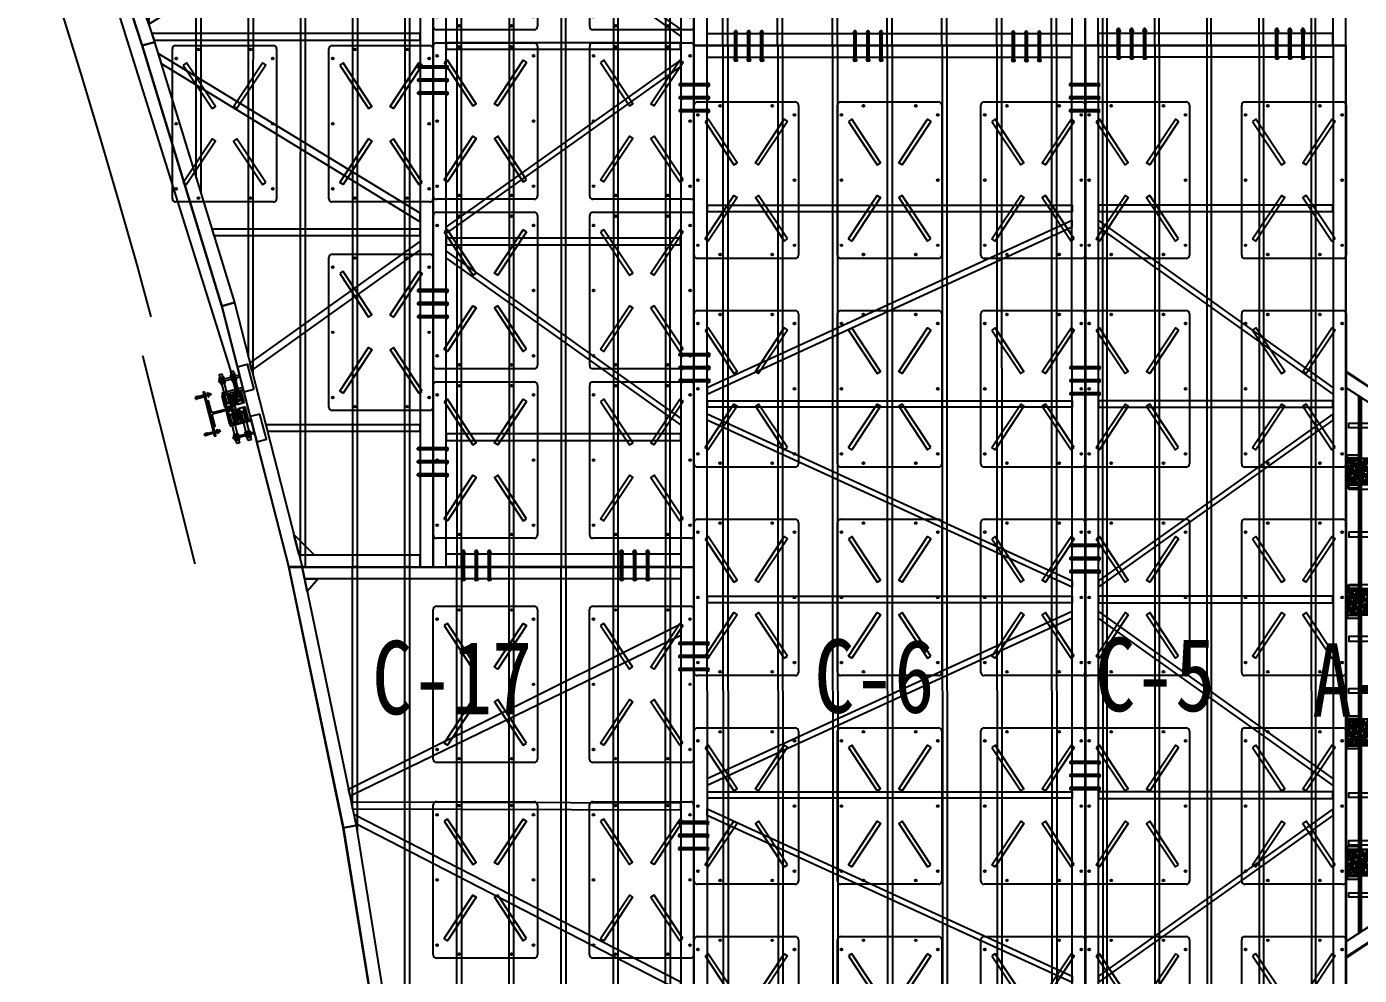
# Model space of a CAD drawing. Extents: x -89702 to 926017, y -610001 to -56924.
# Drawn here: x 325831 to 336052, y -127853 to -120577 of the extents above; entities that cross this region are included whole.
import ezdxf

# ---------------------------------------------------------------- set-up
doc = ezdxf.new("R2010")
doc.units = 0
doc.header["$LTSCALE"] = 10
doc.header["$MEASUREMENT"] = 0
doc.linetypes.add('CENTER', pattern=[2, 1.25, -0.25, 0.25, -0.25])
for name, color, linetype in [('BJ02', 2, 'Continuous'), ('BJ06', 5, 'Continuous'), ('CEN', 1, 'CENTER'), ('PUB_TEXT', 7, 'Continuous'), ('W-FLOAT_BOWL浮筒', 253, 'Continuous'), ('W-STEEL_FRAME钢架', 3, 'Continuous'), ('W-STEEL_KEEL钢龙骨', 5, 'Continuous'), ('塑木板', 32, 'Continuous'), ('柱子底座', 2, 'Continuous'), ('橡胶块', 2, 'Continuous'), ('螺栓孔位', 2, 'Continuous'), ('铝合金', 7, 'Continuous')]:
    doc.layers.add(name, color=color, linetype=linetype)
doc.styles.add('黑体', font='simhei.ttf', dxfattribs={"width": 0.8})
doc.linetypes.add('60003', pattern='A,1e-05,[136,bjxx.shx,S=0.075,R=0,X=-1e-05,Y=0],0.15', length=0.15001)
pattern_1 = [(57.4360603, (-710287.856, -2867040.447), (-6.689656076, 4.272283679), []), (147.4360603, (-710287.856, -2867040.447), (-4.272283679, -6.689656076), [])]
pattern_2 = [(57.4360603, (-710199.968, -2867021.0655), (-6.689656076, 4.272283679), []), (147.4360603, (-710199.968, -2867021.0655), (-4.272283679, -6.689656076), [])]

# ---------------------------------------------------------------- blocks, each defined once
blk = doc.blocks.new('0')
at = {"layer": 'BJ02', "color": 5}
for points in [[(579366, 17124), (577366, 17124), (577366, 5124), (579366, 5124)], [(582366, 17124), (579366, 17124), (579366, 9124), (582366, 9124)], [(584366, 17124), (582366, 17124), (582366, 9124), (584366, 9124)], [(577366, 11437), (574381, 11437), (575133, 9124), (575746, 7124), (576259, 5124), (577366, 5124)], [(582366, 9124), (579366, 9124), (579366, -876), (582366, -876)], [(584366, 9124), (582366, 9124), (582366, -876), (584366, -876)], [(585867, 5626), (584368, 6626), (584368, 2124), (585867, 3124)], [(579366, 5124), (576259, 5124), (576677, 3124), (576999, 1124), (577232, -876), (579366, -876)]]:
    blk.add_lwpolyline(points, close=True, dxfattribs=at)
at = {"layer": 'PUB_TEXT', "color": 3, "style": '黑体', "width": 0.8}
for s, p in [('C-17', (576898, 3995)), ('C-6', (580289, 4006)), ('C-5', (582443, 4018)), ('A-3', (584106, 3976))]:
    blk.add_text(s, height=563.3, dxfattribs=at).set_placement(p)
blk = doc.blocks.new('A$Cfdf82907')
at = {"layer": 'BJ06', "linetype": 'Continuous'}
blk.add_line((3984, 12882), (0, 9994), dxfattribs=at)
at = {"layer": 'BJ06', "linetype": '60003', "ltscale": 5, "flags": 128}
blk.add_lwpolyline([(3076, 12743), (2751, 12503), (2348, 12208), (1942, 11916), (1534, 11627), (1123, 11342), (711, 11059), (369, 10829)], dxfattribs=at)
blk = doc.blocks.new('HW200a')
at = {"layer": 'W-STEEL_FRAME钢架'}
blk.add_lwpolyline([(-1440883, 1205965), (-1440803, 1205965), (-1440803, 1205953), (-1441003, 1205953), (-1441003, 1205965), (-1440923, 1205965, 0.414214), (-1440907, 1205981), (-1440907, 1206125, 0.414214), (-1440923, 1206141), (-1441003, 1206141), (-1441003, 1206153), (-1440803, 1206153), (-1440803, 1206141), (-1440883, 1206141, 0.414214), (-1440899, 1206125), (-1440899, 1205981, 0.414214)], format="xyb", close=True, dxfattribs=at)
blk = doc.blocks.new('$matou$00000145')
at = {"layer": 'W-FLOAT_BOWL浮筒'}
for p, q in [((-600, -375), (-600, 375)), ((-575, 400), (575, 400)), ((600, 375), (600, -375)), ((575, -400), (-575, -400))]:
    blk.add_line(p, q, dxfattribs=at)
at = {"layer": 'W-FLOAT_BOWL浮筒', "color": 3}
for p, q in [((-507, 370), (-493, 370)), ((-500, 377), (-500, 363)), ((-7, 370), (7, 370)), ((0, 377), (0, 363)), ((493, 370), (507, 370)), ((500, 377), (500, 363)), ((-570, 207), (-570, 193)), ((570, 207), (570, 193)), ((-577, 200), (-563, 200)), ((563, 200), (577, 200)), ((-577, -200), (-563, -200)), ((-570, -193), (-570, -207)), ((563, -200), (577, -200)), ((570, -193), (570, -207)), ((-507, -370), (-493, -370)), ((-500, -377), (-500, -363)), ((-7, -370), (7, -370)), ((0, -377), (0, -363)), ((493, -370), (507, -370)), ((500, -377), (500, -363))]:
    blk.add_line(p, q, dxfattribs=at)
at = {"layer": 'W-FLOAT_BOWL浮筒', "ltscale": 100}
for points in [[(-450, 316), (-117, 95), (-133, 70), (-467, 291)], [(450, 316), (117, 95), (133, 70), (467, 291)], [(-450, -316), (-117, -95), (-133, -70), (-467, -291)], [(450, -316), (117, -95), (133, -70), (467, -291)]]:
    blk.add_lwpolyline(points, close=True, dxfattribs=at)
at = {"layer": 'W-FLOAT_BOWL浮筒'}
for centre in [(-500, 370), (0, 370), (500, 370), (-570, 200), (570, 200), (-570, -200), (570, -200), (-500, -370), (0, -370), (500, -370)]:
    blk.add_circle(centre, 7, dxfattribs=at)
for centre, start, end in [((-575, 375), 90, 180), ((575, 375), 0, 90), ((-575, -375), 180, 270), ((575, -375), 270, 0)]:
    blk.add_arc(centre, 25, start, end, dxfattribs=at)
blk = doc.blocks.new('*U165')
at = {"layer": 'W-FLOAT_BOWL浮筒', "rotation": 270}
blk.add_blockref('$matou$00000145', (0, 0), dxfattribs=at)
blk = doc.blocks.new('*U166')
at = {"layer": 'W-FLOAT_BOWL浮筒', "color": 0, "linetype": 'ByBlock', "lineweight": -2, "transparency": 16777216}
for p in [(0, 8000), (1200, 8000), (0, 6400), (1200, 6400), (0, 4800), (1200, 4800), (0, 3200), (1200, 3200), (0, 1600), (1200, 1600), (0, 0), (1200, 0)]:
    blk.add_blockref('*U165', p, dxfattribs=at)
blk = doc.blocks.new('*U191')
at = {"layer": 'W-FLOAT_BOWL浮筒', "rotation": 270}
blk.add_blockref('$matou$00000145', (0, 0), dxfattribs=at)
blk = doc.blocks.new('*U192')
at = {"layer": 'W-FLOAT_BOWL浮筒', "color": 0, "linetype": 'ByBlock', "lineweight": -2, "transparency": 16777216}
for p in [(0, 8000), (1100, 8000), (2200, 8000), (0, 6400), (1100, 6400), (2200, 6400), (0, 4800), (1100, 4800), (2200, 4800), (0, 3200), (1100, 3200), (2200, 3200), (0, 1600), (1100, 1600), (2200, 1600), (0, 0), (1100, 0), (2200, 0)]:
    blk.add_blockref('*U191', p, dxfattribs=at)
blk = doc.blocks.new('*U197')
at = {"layer": 'W-FLOAT_BOWL浮筒', "rotation": 270}
blk.add_blockref('$matou$00000145', (0, 0), dxfattribs=at)
blk = doc.blocks.new('*U198')
at = {"layer": 'W-FLOAT_BOWL浮筒', "color": 0, "linetype": 'ByBlock', "lineweight": -2, "transparency": 16777216}
for p in [(0, 10400), (1200, 10400), (0, 9100), (1200, 9100), (0, 7800), (1200, 7800), (0, 6500), (1200, 6500), (0, 5200), (1200, 5200), (0, 3900), (1200, 3900), (0, 2600), (1200, 2600), (0, 1300), (1200, 1300), (0, 0), (1200, 0)]:
    blk.add_blockref('*U197', p, dxfattribs=at)
blk = doc.blocks.new('*U199')
at = {"layer": 'W-FLOAT_BOWL浮筒', "rotation": 270}
blk.add_blockref('$matou$00000145', (0, 0), dxfattribs=at)
blk = doc.blocks.new('*U200')
at = {"layer": 'W-FLOAT_BOWL浮筒', "color": 0, "linetype": 'ByBlock', "lineweight": -2, "transparency": 16777216}
for p in [(0, 1800), (1200, 1800), (0, 0), (1200, 0)]:
    blk.add_blockref('*U199', p, dxfattribs=at)
blk = doc.blocks.new('*U201')
at = {"layer": 'W-FLOAT_BOWL浮筒', "rotation": 270}
blk.add_blockref('$matou$00000145', (0, 0), dxfattribs=at)
blk = doc.blocks.new('*U202')
at = {"layer": 'W-FLOAT_BOWL浮筒', "color": 0, "linetype": 'ByBlock', "lineweight": -2, "transparency": 16777216}
for p in [(0, 4500), (1200, 4500), (0, 3000), (1200, 3000), (0, 1500), (1200, 1500), (0, 0), (1200, 0)]:
    blk.add_blockref('*U201', p, dxfattribs=at)
blk = doc.blocks.new('01')
h = blk.add_hatch()
h.set_pattern_fill('HOUND', color=77, scale=5)
h.set_pattern_definition([(0, (0, 0), (31.75, 7.9375), [127, -63.5]), (90, (0, 0), (-7.9375, -31.75), [127, -63.5])])
h.paths.add_polyline_path([(50227, 12928), (50227, 12728), (50427, 12728), (50427, 12928)])
h.paths.add_polyline_path([(50382, 12893, -1), (50402, 12893, -1)], flags=16)
h.paths.add_polyline_path([(50252, 12893, -1), (50272, 12893, -1)], flags=16)
h.paths.add_polyline_path([(50402, 12763, -1), (50382, 12763, -1)], flags=16)
h.paths.add_polyline_path([(50272, 12763, -1), (50252, 12763, -1)], flags=16)
at = {"color": 251}
blk.add_lwpolyline([(50227, 12928), (50427, 12928), (50427, 12728), (50227, 12728)], close=True, dxfattribs=at)
at = {"color": 6}
for centre in [(50262, 12893), (50392, 12893), (50262, 12763), (50392, 12763)]:
    blk.add_circle(centre, 10, dxfattribs=at)
blk = doc.blocks.new('橡胶块')
h = blk.add_hatch(color=6)
h.dxf.hatch_style = 1
h.paths.add_polyline_path([(100, 126), (10, 126), (10, -124), (100, -124)])
h.paths.add_polyline_path([(55, 66, -1), (75, 66, -1)], flags=16)
h.paths.add_polyline_path([(75, -64, -1), (55, -64, -1)], flags=16)
at = {"color": 2}
for points in [[(100, 126), (10, 126), (10, -124), (100, -124)], [(10, 106), (100, 106), (100, -104), (10, -104)]]:
    blk.add_lwpolyline(points, close=True, dxfattribs=at)
for points in [[(55, 66, -1), (75, 66, -1)], [(75, -64, -1), (55, -64, -1)]]:
    blk.add_lwpolyline(points, format="xyb", close=True, dxfattribs=at)
for centre in [(65, 66), (65, -64)]:
    blk.add_circle(centre, 10, dxfattribs=at)
at = {"layer": '柱子底座', "color": 2}
blk.add_lwpolyline([(-95, -100), (95, -100, 0.414214), (100, -95), (100, 95, 0.414214), (95, 100), (-95, 100, 0.414214), (-100, 95), (-100, -95, 0.414214)], format="xyb", close=True, dxfattribs=at)
at = {"color": 4, "rotation": 180}
blk.add_blockref('01', (50327, 12828), dxfattribs=at)
blk = doc.blocks.new('A-3')
at = {"color": 4}
for p, q in [((614369, 24539), (614369, 28785)), ((614369, 28764), (614369, 24764)), ((614369, 28764), (614369, 28664))]:
    blk.add_line(p, q, dxfattribs=at)
blk.add_lwpolyline([(614476, 28716), (614476, 24610)], dxfattribs=at)
at = {"layer": 'W-STEEL_FRAME钢架', "color": 1}
for p, q in [((614576, 27998), (615081, 28323)), ((614576, 27939), (615127, 28294)), ((615769, 27819), (614576, 27819)), ((615769, 27769), (614576, 27769)), ((615701, 27769), (614576, 26719)), ((615629, 27769), (614576, 26788)), ((615701, 25569), (614576, 26619)), ((615629, 25568), (614576, 26549)), ((615769, 25569), (614576, 25569)), ((615769, 25519), (614576, 25519)), ((614576, 25398), (615137, 25037)), ((614576, 25339), (615091, 25007))]:
    blk.add_line(p, q, dxfattribs=at)
at = {"layer": 'W-STEEL_FRAME钢架'}
for points in [[(615869, 27812), (614369, 28785), (614369, 28905), (615869, 27931), (615869, 27812)], [(615869, 25512), (615869, 25393), (614369, 24422), (614369, 24539)], [(615869, 25512), (614369, 24539)]]:
    blk.add_lwpolyline(points, dxfattribs=at)
at = {"layer": 'W-STEEL_KEEL钢龙骨', "color": 4}
for points in [[(614841, 28479), (614389, 28479), (614389, 28514), (614787, 28514)], [(614389, 28045), (615509, 28045)], [(614389, 28045), (614389, 28010), (615563, 28010)], [(615869, 27679), (614389, 27679), (614389, 27644), (615869, 27644)], [(615869, 27608), (615869, 27608)], [(615869, 27573), (615869, 27573)], [(614389, 27279), (615869, 27279)], [(614389, 27279), (614389, 27244), (615869, 27244)], [(615869, 27228), (615869, 27228)], [(615869, 27193), (615869, 27193)], [(615869, 26879), (614389, 26879), (614389, 26844), (615869, 26844)], [(615869, 26848), (615869, 26848)], [(615869, 26813), (615869, 26813)], [(615869, 26445), (614389, 26445), (614389, 26480), (615869, 26480)], [(615869, 26468), (615869, 26468)], [(615869, 26433), (615869, 26433)], [(615869, 26045), (614389, 26037), (614389, 26080), (615869, 26080)], [(615869, 26053), (615869, 26053)], [(615869, 25645), (614389, 25645), (614389, 25680), (615869, 25680)], [(615869, 25708), (615869, 25708)], [(615869, 25673), (615869, 25673)], [(615509, 25279), (614389, 25279), (614389, 25314), (615563, 25314)], [(614893, 24879), (614389, 24879), (614389, 24914), (614946, 24914)]]:
    blk.add_lwpolyline(points, dxfattribs=at)
at = {"layer": '塑木板', "color": 6}
for p, q in [((614466, 24603), (614466, 28722)), ((614466, 24603), (614466, 28722)), ((614486, 24617), (614486, 28709)), ((614486, 24617), (614486, 28709)), ((614576, 24677), (614576, 28651)), ((614576, 24677), (614576, 28651))]:
    blk.add_line(p, q, dxfattribs=at)
at = {"layer": '铝合金', "color": 2}
for p, q in [((615769, 27877), (615769, 25447)), ((615869, 27812), (615869, 25512)), ((615869, 27812), (615869, 25512)), ((615869, 27812), (615869, 25512)), ((615869, 27812), (615869, 25512)), ((615869, 27812), (615869, 25512)), ((615869, 27812), (615869, 25512)), ((615869, 27812), (615869, 25512))]:
    blk.add_line(p, q, dxfattribs=at)
blk.add_lwpolyline([(615869, 26088), (615869, 26088)], dxfattribs=at)
at = {"layer": '橡胶块', "color": 2, "rotation": 180}
for p in [(614476, 28145), (614476, 27145), (614476, 26145), (614476, 25145)]:
    blk.add_blockref('橡胶块', p, dxfattribs=at)
blk = doc.blocks.new('C-3')
at = {"layer": 'W-STEEL_FRAME钢架', "color": 1}
for points in [[(581866, 31359), (581866, 31409), (580069, 31409), (580069, 31359)], [(581869, 31259), (581869, 31309), (580069, 30026), (580069, 29976)], [(581866, 29859), (581866, 29909), (580069, 29909), (580069, 29859)], [(581869, 28509), (581869, 28459), (580069, 29741), (580069, 29791)], [(581866, 28359), (581866, 28409), (580069, 28409), (580069, 28359)], [(580069, 26996), (580069, 26946), (581869, 28227), (581869, 28277)], [(581866, 26859), (581866, 26909), (580069, 26909), (580069, 26859)], [(580069, 26759), (580069, 26809), (581869, 25528), (581869, 25478)], [(581869, 25359), (581869, 25409), (580069, 25409), (580069, 25359)]]:
    blk.add_lwpolyline(points, close=True, dxfattribs=at)
at = {"layer": 'W-STEEL_KEEL钢龙骨', "color": 4}
for points in [[(580137, 24384), (580137, 32384), (580102, 32384), (580102, 24384)], [(580537, 24384), (580537, 32384), (580502, 32384), (580502, 24384)], [(580937, 24384), (580937, 32384), (580902, 32384), (580902, 24384)], [(581337, 24384), (581337, 32384), (581302, 32384), (581302, 24384)], [(581737, 24384), (581737, 32384), (581702, 32384), (581702, 24384)]]:
    blk.add_lwpolyline(points, close=True, dxfattribs=at)
at = {"layer": '铝合金', "color": 2}
for points in [[(580069, 24384), (580069, 32384), (579969, 32384), (579969, 24384)], [(581869, 32384), (581869, 32294), (580069, 32294), (580069, 32384)], [(581869, 24384), (581869, 24474), (580069, 24474), (580069, 24384)]]:
    blk.add_lwpolyline(points, close=True, dxfattribs=at)
at = {"layer": '铝合金', "color": 3}
blk.add_lwpolyline([(581869, 24384), (581969, 24384), (581969, 32384), (581869, 32384), (581869, 24388)], dxfattribs=at)
blk = doc.blocks.new('*U1944')
at = {"layer": 'W-STEEL_KEEL钢龙骨', "color": 4}
blk.add_lwpolyline([(18, -4000), (18, 4000), (-18, 4000), (-18, -4000)], close=True, dxfattribs=at)
blk = doc.blocks.new('*U1945')
at = {"layer": 'W-STEEL_KEEL钢龙骨', "color": 0, "linetype": 'ByBlock', "lineweight": -2, "transparency": 16777216}
for p in [(0, 0), (420, 0), (840, 0), (1260, 0), (1680, 0), (2100, 0), (2520, 0)]:
    blk.add_blockref('*U1944', p, dxfattribs=at)
blk = doc.blocks.new('C-4')
at = {"layer": 'W-STEEL_FRAME钢架', "color": 1}
for points in [[(584103, 29109), (584103, 29159), (581306, 29159), (581306, 29109)], [(584106, 27759), (584106, 27709), (581306, 28992), (581306, 29042)], [(584103, 27609), (584103, 27659), (581306, 27659), (581306, 27609)], [(581306, 26278), (581306, 26228), (584106, 27510), (584106, 27560)], [(584103, 26110), (584103, 26160), (581306, 26160), (581306, 26110)], [(584106, 24760), (584106, 24710), (581306, 25992), (581306, 26042)], [(584103, 24610), (584103, 24660), (581306, 24660), (581306, 24610)], [(584106, 24471), (584106, 24521), (581306, 23238), (581306, 23188)], [(584103, 23110), (584103, 23160), (581306, 23160), (581306, 23110)]]:
    blk.add_lwpolyline(points, close=True, dxfattribs=at)
at = {"layer": '铝合金', "color": 2}
for points in [[(581306, 22135), (581306, 30135), (581206, 30135), (581206, 22135)], [(584106, 30135), (584106, 30045), (581306, 30045), (581306, 30135)], [(584106, 22135), (584106, 22225), (581306, 22225), (581306, 22135)]]:
    blk.add_lwpolyline(points, close=True, dxfattribs=at)
blk.add_lwpolyline([(584106, 22135), (584206, 22135), (584206, 30135), (584106, 30135), (584106, 22135)], dxfattribs=at)
at = {"layer": 'W-STEEL_KEEL钢龙骨'}
blk.add_blockref('*U1945', (581446, 26135), dxfattribs=at)
blk = doc.blocks.new('1')
at = {"lineweight": -3}
for p, q in [((-1521938, 1214338), (-1521935, 1214338)), ((-1521938, 1214336), (-1521931, 1214336)), ((-1521938, 1214336), (-1521914, 1214336)), ((-1521936, 1214341), (-1521936, 1214346)), ((-1521936, 1214346), (-1521916, 1214346)), ((-1521935, 1214341), (-1521936, 1214341)), ((-1521934, 1214347), (-1521932, 1214347)), ((-1521933, 1214352), (-1521931, 1214355)), ((-1521933, 1214136), (-1521933, 1214352)), ((-1521919, 1214352), (-1521933, 1214352)), ((-1521932, 1214347), (-1521919, 1214347)), ((-1521932, 1214346), (-1521932, 1214341)), ((-1521921, 1214355), (-1521931, 1214355)), ((-1521919, 1214352), (-1521921, 1214355)), ((-1521919, 1214347), (-1521921, 1214347)), ((-1521921, 1214346), (-1521921, 1214341)), ((-1521919, 1214136), (-1521919, 1214352)), ((-1521917, 1214341), (-1521916, 1214341)), ((-1521914, 1214338), (-1521917, 1214338)), ((-1521916, 1214341), (-1521916, 1214346)), ((-1521938, 1214136), (-1521931, 1214136)), ((-1521938, 1214136), (-1521914, 1214136)), ((-1521938, 1214134), (-1521935, 1214134)), ((-1521935, 1214131), (-1521936, 1214131)), ((-1521936, 1214131), (-1521936, 1214126)), ((-1521936, 1214126), (-1521916, 1214126)), ((-1521934, 1214125), (-1521932, 1214125)), ((-1521932, 1214126), (-1521932, 1214131)), ((-1521932, 1214125), (-1521919, 1214125)), ((-1521921, 1214126), (-1521921, 1214131)), ((-1521919, 1214125), (-1521921, 1214125)), ((-1521914, 1214134), (-1521917, 1214134)), ((-1521917, 1214131), (-1521916, 1214131)), ((-1521916, 1214131), (-1521916, 1214126))]:
    blk.add_line(p, q, dxfattribs=at)
at = {"color": 1}
for p, q in [((-1521936, 1214346), (-1521934, 1214347)), ((-1521919, 1214347), (-1521916, 1214346))]:
    blk.add_line(p, q, dxfattribs=at)
at = {"color": 6, "lineweight": -3}
for p, q in [((-1521931, 1214136), (-1521931, 1214355)), ((-1521921, 1214136), (-1521921, 1214355))]:
    blk.add_line(p, q, dxfattribs=at)
at = {"lineweight": -3}
for points in [[(-1521933, 1214336), (-1521938, 1214336), (-1521938, 1214338), (-1521914, 1214338), (-1521914, 1214336), (-1521919, 1214336)], [(-1521935, 1214338), (-1521935, 1214341), (-1521917, 1214341), (-1521917, 1214338)], [(-1521933, 1214136), (-1521938, 1214136), (-1521938, 1214134), (-1521914, 1214134), (-1521914, 1214136), (-1521919, 1214136)], [(-1521935, 1214134), (-1521935, 1214131), (-1521917, 1214131), (-1521917, 1214134)]]:
    blk.add_lwpolyline(points, dxfattribs=at)
for centre, radius, start, end in [((-1521934, 1214129), 3.22, 223.6028, 316.3972), ((-1521926, 1214140), 14.7, 248.7607, 291.2393), ((-1521919, 1214129), 3.22, 223.6028, 316.3972)]:
    blk.add_arc(centre, radius, start, end, dxfattribs=at)
blk = doc.blocks.new('螺栓孔位')
at = {"layer": '螺栓孔位', "color": 1, "rotation": 270}
for p in [(-1214244, -1521833), (-1214244, -1521933), (-1214244, -1522033)]:
    blk.add_blockref('1', p, dxfattribs=at)
blk = doc.blocks.new('*U1940')
at = {"layer": 'W-STEEL_KEEL钢龙骨', "color": 4}
blk.add_lwpolyline([(-18, -4900), (-18, 5000), (18, 5000), (17, -4900)], close=True, dxfattribs=at)
blk = doc.blocks.new('*U1941')
at = {"layer": 'W-STEEL_KEEL钢龙骨', "color": 0, "linetype": 'ByBlock', "lineweight": -2, "transparency": 16777216}
for p in [(0, 0), (400, 0), (800, 0), (1200, 0), (1600, 0)]:
    blk.add_blockref('*U1940', p, dxfattribs=at)
blk = doc.blocks.new('C-5')
at = {"layer": 'W-STEEL_FRAME钢架', "color": 1}
for points in [[(413346, -105907), (413396, -105907), (413396, -107704), (413346, -107704)], [(414746, -107704), (414796, -107704), (413515, -105904), (413465, -105904)], [(414846, -105907), (414896, -105907), (414896, -107704), (414846, -107704)], [(414983, -107704), (414933, -107704), (416215, -105904), (416265, -105904)], [(416346, -105907), (416396, -105907), (416396, -107704), (416346, -107704)], [(416496, -105904), (416446, -105904), (417729, -107704), (417779, -107704)], [(417846, -105907), (417896, -105907), (417896, -107704), (417846, -107704)], [(418015, -107704), (417965, -107704), (419246, -105904), (419296, -105904)], [(419346, -105907), (419396, -105907), (419396, -107704), (419346, -107704)], [(419496, -105904), (419446, -105904), (420729, -107704), (420779, -107704)], [(420846, -105907), (420896, -105907), (420896, -107704), (420846, -107704)]]:
    blk.add_lwpolyline(points, close=True, dxfattribs=at)
at = {"layer": '铝合金', "color": 3}
blk.add_lwpolyline([(412221, -105904), (412121, -105804), (422121, -105804), (422121, -105904), (412221, -105904)], dxfattribs=at)
blk.add_lwpolyline([(412121, -107804), (412221, -107804), (412221, -105904), (412121, -105804)], close=True, dxfattribs=at)
at = {"layer": '铝合金', "color": 2}
for points in [[(422121, -105904), (422031, -105904), (422031, -107704), (422121, -107704)], [(412221, -107704), (422121, -107704), (422121, -107804), (412221, -107804)]]:
    blk.add_lwpolyline(points, close=True, dxfattribs=at)
at = {"layer": 'W-STEEL_KEEL钢龙骨', "rotation": 270}
blk.add_blockref('*U1941', (417121, -106054), dxfattribs=at)
blk = doc.blocks.new('*U1942')
at = {"layer": 'W-STEEL_KEEL钢龙骨', "color": 4}
blk.add_lwpolyline([(-16, -4900), (-19, 5000), (16, 5000), (19, -4900)], close=True, dxfattribs=at)
blk = doc.blocks.new('*U1943')
at = {"layer": 'W-STEEL_KEEL钢龙骨', "color": 0, "linetype": 'ByBlock', "lineweight": -2, "transparency": 16777216}
for p in [(0, 0), (420, 0), (840, 0), (1260, 0), (1680, 0), (2100, 0), (2520, 0)]:
    blk.add_blockref('*U1942', p, dxfattribs=at)
blk = doc.blocks.new('C-6')
at = {"layer": 'W-STEEL_FRAME钢架', "color": 1}
for points in [[(594890, 20801), (594890, 20851), (597687, 20851), (597687, 20801)], [(594887, 19452), (594887, 19402), (597687, 20685), (597687, 20735)], [(594890, 19302), (594890, 19352), (597687, 19352), (597687, 19302)], [(597687, 17971), (597687, 17921), (594887, 19202), (594887, 19252)], [(594890, 17803), (594890, 17853), (597687, 17853), (597687, 17803)], [(594887, 16453), (594887, 16403), (597687, 17686), (597687, 17736)], [(594890, 16303), (594890, 16353), (597687, 16353), (597687, 16303)], [(597687, 14940), (597687, 14890), (594887, 16172), (594887, 16222)], [(594890, 14803), (594890, 14853), (597687, 14853), (597687, 14803)], [(597687, 14702), (597687, 14752), (594887, 13471), (594887, 13421)], [(594887, 13302), (594887, 13352), (597687, 13352), (597687, 13302)]]:
    blk.add_lwpolyline(points, close=True, dxfattribs=at)
at = {"layer": '铝合金', "color": 2}
blk.add_lwpolyline([(594888, 12177), (594788, 12177), (594788, 22076), (594884, 22076), (594888, 12177)], dxfattribs=at)
for points in [[(594884, 22076), (594884, 21986), (597684, 21986), (597684, 22076)], [(597688, 12177), (597684, 22076), (597788, 22076), (597788, 12177)]]:
    blk.add_lwpolyline(points, close=True, dxfattribs=at)
at = {"layer": '铝合金', "color": 3}
blk.add_lwpolyline([(597788, 12077), (597788, 12177), (594788, 12177), (594788, 12077)], close=True, dxfattribs=at)
at = {"layer": 'W-STEEL_KEEL钢龙骨'}
blk.add_blockref('*U1943', (595030, 17077), dxfattribs=at)
blk = doc.blocks.new('C-17')
at = {"color": 1}
for p, q in [((377907, -122297), (377892, -122171)), ((377892, -122171), (378028, -122307)), ((377907, -122297), (377917, -122307)), ((378028, -122307), (377917, -122307))]:
    blk.add_line(p, q, dxfattribs=at)
at = {"color": 3}
for points in [[(376948, -116407), (377362, -118390), (377263, -118407), (376846, -116407)], [(377362, -118390), (377685, -120395), (377586, -120407), (377263, -118407)], [(377685, -120395), (377919, -122407), (377819, -122407), (377586, -120407)]]:
    blk.add_lwpolyline(points, close=True, dxfattribs=at)
at = {"color": 2}
blk.add_lwpolyline([(379852, -116407), (379852, -116497), (376967, -116497), (376948, -116407)], close=True, dxfattribs=at)
blk.add_lwpolyline([(379852, -122307), (379952, -122307), (379952, -116407), (379852, -116407), (379852, -122307)], dxfattribs=at)
at = {"color": 1}
blk.add_lwpolyline([(376979, -116497), (377070, -116497), (376987, -116594), (376969, -116505)], close=True, dxfattribs=at)
at = {"layer": 'BJ02', "color": 3}
blk.add_lwpolyline([(377919, -122407), (379952, -122407), (379952, -122307), (377908, -122307)], close=True, dxfattribs=at)
at = {"layer": 'W-STEEL_FRAME钢架', "color": 1}
for points in [[(379852, -116842), (379852, -116931), (377315, -118165), (377304, -118110), (379852, -116842)], [(379852, -119658), (379852, -119592), (377344, -118305), (377359, -118375), (379852, -119658)], [(379852, -119811), (379852, -119877), (377776, -121178), (377770, -121120), (379852, -119811)]]:
    blk.add_lwpolyline(points, dxfattribs=at)
for points in [[(379852, -118268), (379852, -118218), (377325, -118211), (377335, -118261)], [(379852, -119767), (379852, -119717), (377575, -119711), (377583, -119761)], [(379852, -121267), (379852, -121217), (377780, -121211), (377786, -121261)]]:
    blk.add_lwpolyline(points, close=True, dxfattribs=at)
at = {"layer": 'W-STEEL_KEEL钢龙骨', "color": 4}
for points in [[(377335, -118262), (377335, -116407), (377370, -116407), (377370, -118441)], [(377735, -120825), (377735, -116407), (377770, -116407), (377770, -121125)], [(378135, -122307), (378135, -116407), (378170, -116407), (378170, -122307)], [(378535, -122307), (378535, -116407), (378570, -116407), (378570, -122307)], [(378935, -122307), (378935, -116407), (378970, -116407), (378970, -122307)], [(379335, -122307), (379335, -116407), (379370, -116407), (379370, -122307)], [(379735, -122307), (379735, -116407), (379770, -116407), (379770, -122307)]]:
    blk.add_lwpolyline(points, dxfattribs=at)
blk = doc.blocks.new('*U1950')
at = {"layer": 'W-STEEL_KEEL钢龙骨', "color": 4}
blk.add_lwpolyline([(-18, 6000), (-18, -6000), (18, -6000), (18, 6000)], close=True, dxfattribs=at)
blk = doc.blocks.new('*U1951')
at = {"layer": 'W-STEEL_KEEL钢龙骨', "color": 0, "linetype": 'ByBlock', "lineweight": -2, "transparency": 16777216}
for p in [(0, 0), (400, 0), (800, 0), (1200, 0), (1600, 0)]:
    blk.add_blockref('*U1950', p, dxfattribs=at)
blk = doc.blocks.new('C-9')
at = {"layer": 'W-STEEL_FRAME钢架', "color": 1}
for points in [[(584470, 16495), (584470, 16445), (586270, 16445), (586270, 16495)], [(586270, 15095), (586270, 15045), (584470, 16326), (584470, 16376)], [(584473, 14995), (584473, 14945), (586270, 14945), (586270, 14995)], [(586270, 14858), (586270, 14908), (584470, 13627), (584470, 13577)], [(584473, 13495), (584473, 13445), (586270, 13445), (586270, 13495)], [(584470, 13345), (584470, 13395), (586270, 12112), (586270, 12062)], [(584473, 11995), (584473, 11945), (586270, 11945), (586270, 11995)], [(586270, 11826), (586270, 11876), (584470, 10595), (584470, 10545)], [(584473, 10495), (584473, 10445), (586270, 10445), (586270, 10495)], [(584470, 10345), (584470, 10395), (586270, 9113), (586270, 9063)], [(584473, 8995), (584473, 8945), (586270, 8945), (586270, 8995)], [(584470, 7595), (584470, 7545), (586270, 8828), (586270, 8878)], [(584473, 7495), (584473, 7445), (586270, 7445), (586270, 7495)], [(584470, 7345), (584470, 7395), (586270, 6113), (586270, 6063)], [(584473, 6023), (584473, 5973), (586270, 5973), (586270, 6023)]]:
    blk.add_lwpolyline(points, close=True, dxfattribs=at)
at = {"layer": '铝合金', "color": 2}
blk.add_lwpolyline([(584470, 17466), (584370, 17466), (584370, 5466), (584470, 5466), (584470, 17466)], dxfattribs=at)
for points in [[(586270, 17466), (586270, 17366), (584470, 17366), (584470, 17466)], [(586270, 17466), (586270, 5466), (586370, 5466), (586370, 17466)], [(584470, 5466), (584470, 5556), (586270, 5556), (586270, 5466)]]:
    blk.add_lwpolyline(points, close=True, dxfattribs=at)
at = {"layer": 'W-STEEL_KEEL钢龙骨'}
blk.add_blockref('*U1951', (584570, 11466), dxfattribs=at)
blk = doc.blocks.new('C-16')
at = {"color": 1}
for p, q in [((590344, 21100), (590306, 21249)), ((590306, 21249), (590464, 21090)), ((590344, 21100), (590354, 21090)), ((590464, 21090), (590354, 21090))]:
    blk.add_line(p, q, dxfattribs=at)
at = {"color": 3}
for points in [[(588493, 27311), (589238, 25024), (589141, 24999), (588388, 27311)], [(589238, 25024), (589850, 23026), (589753, 22999), (589141, 24999)], [(589850, 23026), (590370, 20999), (590267, 20999), (589753, 22999)]]:
    blk.add_lwpolyline(points, close=True, dxfattribs=at)
at = {"color": 2}
for points in [[(591274, 27311), (591274, 27221), (588523, 27221), (588493, 27311)], [(591274, 20999), (591274, 21089), (590347, 21090), (590370, 21000)]]:
    blk.add_lwpolyline(points, close=True, dxfattribs=at)
blk.add_lwpolyline([(591274, 20999), (591374, 20999), (591374, 27311), (591274, 27311), (591274, 20999)], dxfattribs=at)
at = {"color": 1}
blk.add_lwpolyline([(588535, 27221), (588645, 27221), (588552, 27129), (588525, 27213)], close=True, dxfattribs=at)
at = {"layer": 'W-STEEL_FRAME钢架', "color": 1}
for points in [[(591274, 26540), (591274, 26590), (588728, 26590), (588744, 26540)], [(591274, 25040), (591274, 25090), (589216, 25090), (589233, 25040)], [(591274, 23540), (591274, 23590), (589677, 23590), (589692, 23540)], [(591274, 22040), (591274, 22090), (590090, 22090), (590103, 22040)]]:
    blk.add_lwpolyline(points, close=True, dxfattribs=at)
for points in [[(591274, 26496), (591274, 26430), (589193, 25162), (589176, 25213), (591274, 26496)], [(591274, 23646), (591274, 23712), (589264, 24937), (589287, 24861), (591274, 23646)], [(591274, 23496), (591274, 23430), (589982, 22509), (589969, 22562), (591274, 23496)]]:
    blk.add_lwpolyline(points, dxfattribs=at)
at = {"layer": 'W-STEEL_KEEL钢龙骨', "color": 4}
for points in [[(588758, 26499), (588758, 27311), (588793, 27311), (588793, 26392)], [(589157, 25270), (589158, 27311), (589193, 27311), (589192, 25163)], [(589557, 23980), (589558, 27311), (589593, 27311), (589592, 23866)], [(589957, 22607), (589958, 27311), (589993, 27311), (589992, 22471)], [(590357, 21049), (590358, 27311), (590393, 27311), (590392, 20999), (590370, 20999)]]:
    blk.add_lwpolyline(points, dxfattribs=at)
for points in [[(590793, 27311), (590792, 20999), (590757, 20999), (590758, 27311)], [(591193, 27311), (591192, 20999), (591157, 20999), (591158, 27311)]]:
    blk.add_lwpolyline(points, close=True, dxfattribs=at)
blk = doc.blocks.new('NY-M12')
for p, q in [((-1, 0), (0, -2)), ((0, 0), (1, -2))]:
    blk.add_line(p, q)
blk.add_lwpolyline([(11, 0), (-11, 0), (-11, -2), (11, -2)], close=True)
blk = doc.blocks.new('$matou$00000104')
for p, q in [((-61, 6, 0), (-62, 5, 0)), ((-62, -5, 0), (-62, 5, 0)), ((-61, 6, 0), (-57, 5, 0)), ((-61, -6, 0), (-61, 6, 0)), ((-57, 7, 0), (-57, 5, 0)), ((-40, 7, 0), (-54, 9, 0)), ((-47, 1, 0), (-52, 1, 0)), ((-46, 0, 0), (-46, 0, 0)), ((-39, 6, 0), (-40, 7, 0)), ((-40, 5, 0), (-40, 7, 0)), ((-39, 5, 0), (-40, 5, 0)), ((-39, -6, 0), (-39, 6, 0)), ((-37, 7, 0), (-38, 7, 0)), ((-36, -6, 0), (-36, 6, 0)), ((-36, 6, 0), (19, 6, 0)), ((19, 6, 0), (19, 6, 0)), ((19, 6, 0), (19, 6, 0)), ((19, -5, 0), (19, 6, 0)), ((20, 5, 0), (19, 6, 0)), ((19, -6, 0), (19, 6, 0)), ((19, -5, 0), (20, 5, 0)), ((21, 6, 0), (20, 5, 0)), ((20, -4, 0), (21, 4, 0)), ((21, 6, 0), (21, 6, 0)), ((22, 5, 0), (21, 6, 0)), ((21, -5, 0), (22, 5, 0)), ((23, 6, 0), (22, 5, 0)), ((22, -4, 0), (23, 4, 0)), ((23, 6, 0), (23, 6, 0)), ((24, 5, 0), (23, 6, 0)), ((23, -5, 0), (24, 5, 0)), ((25, 6, 0), (24, 5, 0)), ((24, -4, 0), (25, 4, 0)), ((26, 5, 0), (25, 6, 0)), ((25, 6, 0), (25, 6, 0)), ((25, -5, 0), (26, 5, 0)), ((27, 6, 0), (26, 5, 0)), ((26, -4, 0), (26, 4, 0)), ((27, 6, 0), (27, 6, 0)), ((27, 5, 0), (27, 6, 0)), ((27, -5, 0), (28, 5, 0)), ((29, 6, 0), (28, 6, 0)), ((28, 6, 0), (28, 5, 0)), ((28, -5, 0), (29, 5, 0)), ((28, -4, 0), (28, 4, 0)), ((29, 5, 0), (29, 6, 0)), ((30, 6, 0), (30, 6, 0)), ((30, 6, 0), (30, 5, 0)), ((31, 5, 0), (30, 6, 0)), ((30, -5, 0), (31, 5, 0)), ((30, -4, 0), (30, 4, 0)), ((32, 6, 0), (31, 5, 0)), ((31, -4, 0), (32, 4, 0)), ((32, 6, 0), (32, 6, 0)), ((33, 5, 0), (32, 6, 0)), ((32, -5, 0), (33, 5, 0)), ((34, 6, 0), (33, 5, 0)), ((33, -4, 0), (34, 4, 0)), ((34, 6, 0), (34, 6, 0)), ((35, 5, 0), (34, 6, 0)), ((34, -5, 0), (35, 5, 0)), ((36, 6, 0), (35, 5, 0)), ((35, -4, 0), (36, 4, 0)), ((36, 15, 0), (40, 15, 0)), ((36, -15, 0), (36, 15, 0)), ((36, 6, 0), (36, 6, 0)), ((36, 5, 0), (36, 6, 0)), ((36, -5, 0), (37, 5, 0)), ((37, 6, 0), (37, 5, 0)), ((38, 6, 0), (37, 6, 0)), ((37, -4, 0), (37, 4, 0)), ((38, 5, 0), (38, 6, 0)), ((38, -5, 0), (38, 5, 0)), ((39, 6, 0), (39, 6, 0)), ((39, 6, 0), (39, 5, 0)), ((40, 5, 0), (39, 6, 0)), ((39, -4, 0), (39, 4, 0)), ((39, -5, 0), (40, 3, 0)), ((40, 15, 0), (40, -15, 0)), ((48, 10, 0), (42, 10, 0)), ((42, -10, 0), (42, 10, 0)), ((48, 5, 0), (42, 5, 0)), ((48, 10, 0), (49, 9, 0)), ((49, -9, 0), (49, 9, 0)), ((50, 6, 0), (49, 5, 0)), ((49, -4, 0), (50, 4, 0)), ((51, 5, 0), (50, 6, 0)), ((50, 6, 0), (50, 6, 0)), ((50, -5, 0), (51, 5, 0)), ((52, 6, 0), (51, 5, 0)), ((51, -4, 0), (52, 4, 0)), ((52, 6, 0), (52, 6, 0)), ((53, 5, 0), (52, 6, 0)), ((52, -5, 0), (53, 5, 0)), ((54, 6, 0), (53, 5, 0)), ((53, -4, 0), (53, 4, 0)), ((54, 5, 0), (54, 6, 0)), ((54, 6, 0), (54, 6, 0)), ((54, -5, 0), (55, 5, 0)), ((56, 6, 0), (55, 6, 0)), ((55, 6, 0), (55, 5, 0)), ((55, -5, 0), (56, 5, 0)), ((55, -4, 0), (55, 4, 0)), ((57, 6, 0), (56, 5, 0)), ((56, 5, 0), (56, 6, 0)), ((58, 5, 0), (57, 6, 0)), ((57, 6, 0), (57, 6, 0)), ((57, -5, 0), (58, 5, 0)), ((57, -4, 0), (57, 4, 0)), ((59, 5, 0), (58, 5, 0)), ((58, -6, 0), (58, 0, 0)), ((59, 5, 0), (59, 5, 0)), ((59, -5, 0), (59, 5, 0)), ((-61, -6, 0), (-62, -5, 0)), ((-61, -6, 0), (-57, -5, 0)), ((-57, -7, 0), (-57, -5, 0)), ((-40, -7, 0), (-54, -9, 0)), ((-47, -1, 0), (-52, -1, 0)), ((-39, -5, 0), (-40, -5, 0)), ((-40, -5, 0), (-40, -7, 0)), ((-39, -6, 0), (-40, -7, 0)), ((-37, -7, 0), (-38, -7, 0)), ((18, -6, 0), (-36, -6, 0)), ((19, -6, 0), (18, -6, 0)), ((19, -5, 0), (19, -6, 0)), ((21, -5, 0), (20, -6, 0)), ((20, -6, 0), (20, -5, 0)), ((20, -6, 0), (20, -6, 0)), ((22, -6, 0), (21, -5, 0)), ((23, -5, 0), (22, -6, 0)), ((22, -6, 0), (22, -6, 0)), ((24, -6, 0), (23, -5, 0)), ((25, -5, 0), (24, -6, 0)), ((24, -6, 0), (24, -6, 0)), ((26, -6, 0), (25, -5, 0)), ((26, -5, 0), (26, -6, 0)), ((26, -6, 0), (26, -6, 0)), ((27, -6, 0), (27, -5, 0)), ((28, -6, 0), (27, -6, 0)), ((28, -5, 0), (28, -6, 0)), ((30, -5, 0), (29, -6, 0)), ((29, -6, 0), (29, -5, 0)), ((29, -6, 0), (29, -6, 0)), ((31, -6, 0), (30, -5, 0)), ((32, -5, 0), (31, -6, 0)), ((31, -6, 0), (31, -6, 0)), ((33, -6, 0), (32, -5, 0)), ((34, -5, 0), (33, -6, 0)), ((33, -6, 0), (33, -6, 0)), ((35, -6, 0), (34, -5, 0)), ((36, -5, 0), (35, -6, 0)), ((35, -6, 0), (35, -6, 0)), ((37, -6, 0), (36, -5, 0)), ((40, -15, 0), (36, -15, 0)), ((37, -5, 0), (37, -6, 0)), ((37, -6, 0), (37, -6, 0)), ((38, -6, 0), (38, -5, 0)), ((39, -6, 0), (38, -6, 0)), ((39, -5, 0), (39, -6, 0)), ((40, -6, 0), (40, -5, 0)), ((48, -5, 0), (42, -5, 0)), ((48, -10, 0), (42, -10, 0)), ((48, -10, 0), (49, -9, 0)), ((50, -5, 0), (49, -6, 0)), ((51, -6, 0), (50, -5, 0)), ((52, -5, 0), (51, -6, 0)), ((51, -6, 0), (51, -6, 0)), ((53, -6, 0), (52, -5, 0)), ((53, -5, 0), (53, -6, 0)), ((53, -6, 0), (53, -6, 0)), ((54, -6, 0), (54, -5, 0)), ((55, -6, 0), (54, -6, 0)), ((55, -5, 0), (55, -6, 0)), ((56, -6, 0), (56, -5, 0)), ((57, -5, 0), (56, -6, 0)), ((56, -6, 0), (56, -6, 0)), ((58, -6, 0), (57, -5, 0)), ((58, -6, 0), (59, -5, 0))]:
    blk.add_line(p, q)
at = {"extrusion": (0, 0, -1)}
for centre, major_axis, start_param, end_param in [((-54, 7, 0), (-1.71, 1.71), 5.497787, 7.253749), ((-52, 5, 0), (-3.21, 3.21), 3.926991, 5.497787), ((-54, 6, 0), (-0.445, 0.445), 4.712389, 10.995574), ((-47, 0, 0), (0.343, 0.343), -0.785398, 0.785398), ((-47, 0, 0), (0.343, 0.343), -0.785398, 0.785398), ((-38, 6, 0), (0.343, 0.343), 3.926991, 5.497787), ((-37, 6, 0), (0.343, 0.343), -0.785398, 0.785398), ((20, 5, 0), (0.129, 0.129), 1.308997, 3.403392), ((22, 5, 0), (0.129, 0.129), 1.308997, 3.403392), ((24, 5, 0), (0.129, 0.129), 1.308997, 3.403392), ((26, 5, 0), (-0.129, 0.129), 2.879793, 4.974188), ((28, 5, 0), (-0.129, 0.129), 2.879793, 4.974188), ((29, 5, 0), (0.129, 0.129), 1.308997, 3.403392), ((31, 5, 0), (0.129, 0.129), 1.308997, 3.403392), ((33, 5, 0), (-0.129, 0.129), 2.879793, 4.974188), ((35, 5, 0), (-0.129, 0.129), 2.879793, 4.974188), ((37, 5, 0), (-0.129, 0.129), 2.879793, 4.974188), ((38, 5, 0), (-0.129, 0.129), 2.879793, 4.974188), ((45, 8, 0), (-2.94, 2.94), 1.732823, 2.979566), ((31, 0, 0), (12.8, 12.8), 0.489975, 1.080822), ((51, 5, 0), (0.129, 0.129), 1.308997, 3.403392), ((53, 5, 0), (-0.129, 0.129), 2.879793, 4.974188), ((55, 5, 0), (-0.129, 0.129), 2.879793, 4.974188), ((56, 5, 0), (-0.129, 0.129), 2.879793, 4.974188), ((58, 5, 0), (0.129, 0.129), 1.308997, 3.403392), ((-52, -5, 0), (-3.21, 3.21), 5.497787, 7.068583), ((-54, -7, 0), (1.71, 1.71), 2.171029, 3.926991), ((-54, -6, 0), (0.445, 0.445), 3.141593, 9.424778), ((-47, 0, 0), (-0.343, 0.343), 2.356194, 3.926991), ((-38, -6, 0), (0.343, 0.343), 2.356194, 3.926991), ((-37, -6, 0), (-0.343, 0.343), 2.356194, 3.926991), ((19, -5, 0), (-0.129, 0.129), 6.021386, 8.115781), ((21, -5, 0), (0.129, 0.129), 4.45059, 6.544985), ((23, -5, 0), (0.129, 0.129), 4.45059, 6.544985), ((25, -5, 0), (-0.129, 0.129), 6.021386, 8.115781), ((27, -5, 0), (-0.129, 0.129), 6.021386, 8.115781), ((28, -5, 0), (-0.129, 0.129), 6.021386, 8.115781), ((30, -5, 0), (0.129, 0.129), 4.45059, 6.544985), ((32, -5, 0), (0.129, 0.129), 4.45059, 6.544985), ((34, -5, 0), (-0.129, 0.129), 6.021386, 8.115781), ((36, -5, 0), (-0.129, 0.129), 6.021386, 8.115781), ((38, -5, 0), (-0.129, 0.129), 6.021386, 8.115781), ((39, -5, 0), (0.129, 0.129), 4.45059, 6.544985), ((45, -8, 0), (2.94, 2.94), 0.162027, 1.40877), ((50, -5, 0), (0.129, 0.129), 4.45059, 6.544985), ((52, -5, 0), (0.129, 0.129), 4.45059, 6.544985), ((54, -5, 0), (-0.129, 0.129), 6.021386, 8.115781), ((55, -5, 0), (-0.129, 0.129), 6.021386, 8.115781), ((57, -5, 0), (0.129, 0.129), 4.45059, 6.544985)]:
    blk.add_ellipse(centre, major_axis=major_axis, ratio=1, start_param=start_param, end_param=end_param, dxfattribs=at)
for centre in [(-50, 5, 0), (-50, -5, 0)]:
    blk.add_ellipse(centre, major_axis=(0.445, 0.445), ratio=1, dxfattribs=at)
at = {"layer": 'CEN'}
blk.add_line((-66, 0, 0), (66, 0, 0), dxfattribs=at)
at = {"extrusion": (0, 0, -1), "xscale": 1.01056896011507, "yscale": 1.01056896011507, "zscale": -1.010568960117647, "rotation": 90.00000229450367}
blk.add_blockref('NY-M12', (-42, 0, 0), dxfattribs=at)

msp = doc.modelspace()

# ---------------------------------------------------------------- hatches: boundary and pattern name
h = msp.add_hatch()
h.set_pattern_fill('ANSI37', color=256, scale=5, angle=12.43606)
h.set_pattern_definition(pattern_2)
h.paths.add_polyline_path([(327389.2, -123397.4, 0.4142136), (327383.1, -123393.8), (327368.7, -123397.5), (327384.9, -123460.5), (327391.2, -123458.9), (327398.7, -123487.9), (327406.7, -123485.8, 0.4142136), (327410.3, -123479.8)])
h.paths.add_polyline_path([(327352.2, -123494.7, 0.4142136), (327358.3, -123498.3), (327365.7, -123496.4), (327358.3, -123467.3), (327364.6, -123465.7), (327348.4, -123402.7), (327334.7, -123406.3, 0.4142136), (327331.1, -123412.3)])
h = msp.add_hatch()
h.set_pattern_fill('ANSI37', color=256, scale=5, angle=12.43606)
h.set_pattern_definition(pattern_1)
h.paths.add_polyline_path([(327476.4, -123375, 0.4142136), (327470.3, -123371.4), (327455.9, -123375.1), (327472.1, -123438.1), (327478.4, -123436.5), (327485.8, -123465.5), (327493.9, -123463.5, 0.4142136), (327497.5, -123457.4)])
h.paths.add_polyline_path([(327439.4, -123472.3, 0.4142136), (327445.5, -123475.9), (327452.9, -123474), (327445.4, -123444.9), (327451.7, -123443.3), (327435.6, -123380.4), (327421.8, -123383.9, 0.4142136), (327418.2, -123390)])
h = msp.add_hatch()
h.set_pattern_fill('ANSI37', color=256, scale=5, angle=12.43606)
h.set_pattern_definition(pattern_2)
h.paths.add_polyline_path([(327421.2, -123522.1, 0.4142136), (327415.1, -123518.5), (327407.1, -123520.6), (327414.5, -123549.7), (327408.2, -123551.3), (327424.4, -123614.2), (327438.7, -123610.5, 0.4142136), (327442.3, -123604.5)])
h.paths.add_polyline_path([(327384.2, -123619.4, 0.4142136), (327390.3, -123623), (327404, -123619.5), (327387.9, -123556.5), (327381.6, -123558.1), (327374.1, -123529.1), (327366.7, -123531, 0.4142136), (327363.1, -123537.1)])
h = msp.add_hatch()
h.set_pattern_fill('ANSI37', color=256, scale=5, angle=12.43606)
h.set_pattern_definition(pattern_1)
h.paths.add_polyline_path([(327508.4, -123499.8, 0.4142136), (327502.3, -123496.2), (327494.2, -123498.2), (327501.7, -123527.3), (327495.4, -123528.9), (327511.6, -123591.9), (327525.9, -123588.2, 0.4142136), (327529.5, -123582.1)])
h.paths.add_polyline_path([(327471.4, -123597, 0.4142136), (327477.5, -123600.6), (327491.2, -123597.1), (327475.1, -123534.1), (327468.8, -123535.7), (327461.3, -123506.7), (327453.9, -123508.6, 0.4142136), (327450.3, -123514.7)])

# ---------------------------------------------------------------- linework, layer by layer
at = {"color": 4}
msp.add_line((326719, -123098.6), (327120, -124697.8), dxfattribs=at)
for p, q in [((327407.6, -123263.6), (327403.7, -123248.5)), ((327424.6, -123259.3), (327420.7, -123244.1)), ((327320.5, -123286), (327316.6, -123270.8)), ((327324.2, -123300.5), (327328.1, -123315.7)), ((327337.4, -123281.7), (327333.5, -123266.5)), ((327341.1, -123296.2), (327345, -123311.4)), ((327411.4, -123278.2), (327415.3, -123293.3)), ((327428.3, -123273.8), (327432.2, -123289)), ((327432, -123720.7), (327428.1, -123705.5)), ((327435.8, -123735.2), (327439.7, -123750.4)), ((327449, -123716.3), (327445.1, -123701.1)), ((327452.7, -123730.9), (327456.6, -123746)), ((327519.2, -123698.3), (327515.3, -123683.1)), ((327522.9, -123712.8), (327526.8, -123728)), ((327536.2, -123693.9), (327532.3, -123678.8)), ((327539.9, -123708.5), (327543.8, -123723.6))]:
    msp.add_line(p, q)
for points in [[(327464.3, -123249.1), (327304.5, -123290.1), (327308.3, -123304.6), (327468.1, -123263.6)], [(327329.5, -123242.4), (327308.1, -123247.9), (327365.3, -123470.7), (327386.6, -123465.2)], [(327416.6, -123220), (327395.3, -123225.5), (327452.5, -123448.3), (327473.8, -123442.8)], [(327398.8, -123264.4), (327395.6, -123252.1), (327396.7, -123250.3), (327427.8, -123242.3), (327429.5, -123243.3), (327432.7, -123255.7), (327431.6, -123257.5), (327400.6, -123265.5)], [(327572.5, -123360.7), (327497.9, -123379.8), (327448.2, -123186.1), (327522.8, -123167)], [(327311.6, -123286.8), (327308.5, -123274.4), (327309.5, -123272.7), (327340.6, -123264.7), (327342.4, -123265.7), (327345.5, -123278.1), (327344.5, -123279.9), (327313.4, -123287.8)], [(327316.1, -123304.1), (327319.2, -123316.5), (327321, -123317.5), (327352.1, -123309.6), (327353.1, -123307.8), (327350, -123295.4), (327348.2, -123294.4), (327317.1, -123302.4)], [(327489.2, -123345.9), (327329.4, -123387), (327333.1, -123401.5), (327492.9, -123360.5)], [(327403.2, -123281.8), (327406.4, -123294.1), (327408.2, -123295.2), (327439.3, -123287.2), (327440.3, -123285.4), (327437.2, -123273.1), (327435.4, -123272), (327404.3, -123280)], [(327195.1, -123377.3), (327185.4, -123379.8), (327272.4, -123718.8), (327282.1, -123716.3)], [(327384.9, -123460.5), (327364.6, -123465.7), (327348.4, -123402.7), (327368.7, -123397.5)], [(327398.7, -123487.9), (327365.7, -123496.4), (327358.3, -123467.3), (327391.2, -123458.9)], [(327472.1, -123438.1), (327451.7, -123443.3), (327435.6, -123380.4), (327455.9, -123375.1)], [(327485.8, -123465.5), (327452.9, -123474), (327445.4, -123444.9), (327478.4, -123436.5)], [(327407.1, -123520.6), (327374.1, -123529.1), (327381.6, -123558.1), (327414.5, -123549.7)], [(327464.6, -123769.1), (327443.3, -123774.6), (327386.2, -123551.8), (327407.5, -123546.3)], [(327408.2, -123551.3), (327387.9, -123556.5), (327404, -123619.5), (327424.4, -123614.2)], [(327494.2, -123498.2), (327461.3, -123506.7), (327468.8, -123535.7), (327501.7, -123527.3)], [(327551.8, -123746.7), (327530.5, -123752.2), (327473.3, -123529.4), (327494.6, -123523.9)], [(327495.4, -123528.9), (327475.1, -123534.1), (327491.2, -123597.1), (327511.6, -123591.9)], [(327620.7, -123548.4), (327546.1, -123567.5), (327595.8, -123761.2), (327670.4, -123742.1)], [(327554.8, -123601.4), (327395, -123642.4), (327391.2, -123627.9), (327551.1, -123586.9)], [(327579.7, -123698.3), (327419.8, -123739.3), (327416.1, -123724.8), (327575.9, -123683.7)], [(327423.2, -123721.4), (327420, -123709.1), (327421.1, -123707.3), (327452.2, -123699.3), (327453.9, -123700.4), (327457.1, -123712.7), (327456, -123714.5), (327425, -123722.5)], [(327427.7, -123738.8), (327430.8, -123751.1), (327432.6, -123752.2), (327463.7, -123744.2), (327464.7, -123742.4), (327461.6, -123730.1), (327459.8, -123729), (327428.7, -123737)], [(327510.4, -123699.1), (327507.2, -123686.7), (327508.3, -123684.9), (327539.3, -123677), (327541.1, -123678), (327544.3, -123690.4), (327543.2, -123692.1), (327512.1, -123700.1)], [(327514.8, -123716.4), (327518, -123728.8), (327519.8, -123729.8), (327550.8, -123721.8), (327551.9, -123720.1), (327548.7, -123707.7), (327547, -123706.7), (327515.9, -123714.6)]]:
    msp.add_lwpolyline(points, close=True)
for points in [[(327406.7, -123485.8), (327358.3, -123498.3, -0.4142136), (327352.2, -123494.7), (327331.1, -123412.3, -0.4142136), (327334.7, -123406.3), (327383.1, -123393.8, -0.4142136), (327389.2, -123397.4), (327410.3, -123479.8, -0.4142136)], [(327493.9, -123463.5), (327445.5, -123475.9, -0.4142136), (327439.4, -123472.3), (327418.2, -123390, -0.4142136), (327421.8, -123383.9), (327470.3, -123371.4, -0.4142136), (327476.4, -123375), (327497.5, -123457.4, -0.4142136)], [(327415.1, -123518.5), (327366.7, -123531, 0.4142136), (327363.1, -123537.1), (327384.2, -123619.4, 0.4142136), (327390.3, -123623), (327438.7, -123610.5, 0.4142136), (327442.3, -123604.5), (327421.2, -123522.1, 0.4142136)], [(327502.3, -123496.2), (327453.9, -123508.6, 0.4142136), (327450.3, -123514.7), (327471.4, -123597, 0.4142136), (327477.5, -123600.6), (327525.9, -123588.2, 0.4142136), (327529.5, -123582.1), (327508.4, -123499.8, 0.4142136)]]:
    msp.add_lwpolyline(points, format="xyb", close=True)
for centre, radius, start, end in [((327401.3, -123256.6), 7.29, 67.52694, 141.26674), ((327418.9, -123272.4), 27, 85.46302, 123.33066), ((327409.4, -123235.3), 27, 265.46302, 303.33066), ((327426.7, -123250.1), 7.29, 67.52694, 141.26674), ((327427, -123251.1), 7.29, 247.52694, 321.26674), ((327314.1, -123279), 7.29, 67.52694, 141.26674), ((327314.4, -123280), 7.29, 247.52694, 321.26674), ((327321.8, -123308.7), 7.29, 67.52694, 141.26674), ((327331.7, -123294.8), 27, 85.46302, 123.33066), ((327322, -123309.7), 7.29, 247.52694, 321.26674), ((327322.2, -123257.7), 27, 265.46302, 303.33066), ((327339.4, -123324.5), 27, 85.46302, 123.33066), ((327329.9, -123287.4), 27, 265.46302, 303.33066), ((327339.6, -123272.5), 7.29, 67.52694, 141.26674), ((327339.8, -123273.5), 7.29, 247.52694, 321.26674), ((327347.2, -123302.2), 7.29, 67.52694, 141.26674), ((327347.5, -123303.2), 7.29, 247.52694, 321.26674), ((327401.6, -123257.7), 7.29, 247.52694, 321.26674), ((327408.9, -123286.3), 7.29, 67.52694, 141.26674), ((327409.2, -123287.4), 7.29, 247.52694, 321.26674), ((327426.5, -123302.1), 27, 85.46302, 123.33066), ((327417, -123265), 27, 265.46302, 303.33066), ((327434.4, -123279.8), 7.29, 67.52694, 141.26674), ((327434.6, -123280.8), 7.29, 247.52694, 321.26674), ((327425.7, -123713.6), 7.29, 67.52694, 141.26674), ((327426, -123714.7), 7.29, 247.52694, 321.26674), ((327433.3, -123743.4), 7.29, 67.52694, 141.26674), ((327443.3, -123729.4), 27, 85.46302, 123.33066), ((327433.6, -123744.4), 7.29, 247.52694, 321.26674), ((327433.8, -123692.4), 27, 265.46302, 303.33066), ((327450.9, -123759.1), 27, 85.46302, 123.33066), ((327441.4, -123722.1), 27, 265.46302, 303.33066), ((327451.1, -123707.1), 7.29, 67.52694, 141.26674), ((327451.4, -123708.2), 7.29, 247.52694, 321.26674), ((327458.8, -123736.8), 7.29, 67.52694, 141.26674), ((327459, -123737.9), 7.29, 247.52694, 321.26674), ((327512.9, -123691.3), 7.29, 67.52694, 141.26674), ((327513.2, -123692.3), 7.29, 247.52694, 321.26674), ((327520.5, -123721), 7.29, 67.52694, 141.26674), ((327530.5, -123707.1), 27, 85.46302, 123.33066), ((327520.8, -123722), 7.29, 247.52694, 321.26674), ((327521, -123670), 27, 265.46302, 303.33066), ((327538.1, -123736.8), 27, 85.46302, 123.33066), ((327528.6, -123699.7), 27, 265.46302, 303.33066), ((327538.3, -123684.7), 7.29, 67.52694, 141.26674), ((327538.6, -123685.8), 7.29, 247.52694, 321.26674), ((327545.9, -123714.4), 7.29, 67.52694, 141.26674), ((327546.2, -123715.5), 7.29, 247.52694, 321.26674)]:
    msp.add_arc(centre, radius, start, end)

# ---------------------------------------------------------------- block references
for name, p, rotation in [('A$Cfdf82907', (336932.1, -126599.9), 71.43466228436047), ('$matou$00000104', (327256.7, -123691.9, 0), 14.39684071950416)]:
    msp.add_blockref(name, p, dxfattribs=dict(rotation=rotation))
at = {"yscale": -0.9999999999999992, "rotation": 14.39684071950416}
msp.add_blockref('$matou$00000104', (327184.6, -123411, 0), dxfattribs=at)
at = {"layer": 'BJ02'}
for name, p in [('0', (-248417, -129845.5)), ('C-3', (-246020.5, -145104.7)), ('C-16', (-262425.1, -145720)), ('C-6', (-263837.4, -142798.1)), ('A-3', (-278418.4, -152133.4))]:
    msp.add_blockref(name, p, dxfattribs=at)
at = {"layer": 'BJ02', "rotation": 180}
msp.add_blockref('C-9', (915318.7, -107255.3), dxfattribs=at)
at = {"layer": 'BJ02', "xscale": -1, "rotation": 180}
msp.add_blockref('C-4', (-250257.7, -90586.5), dxfattribs=at)
at = {"layer": 'BJ02', "color": 1, "xscale": -1, "rotation": 270}
msp.add_blockref('C-5', (441754.7, -542842), dxfattribs=at)
at = {"layer": 'BJ02', "color": 1}
msp.add_blockref('C-17', (-49003.9, -8314.5), dxfattribs=at)
at = {"layer": 'W-FLOAT_BOWL浮筒'}
for name, p in [('*U198', (329349.1, -123901.3)), ('*U200', (327348.5, -121321.7)), ('*U192', (331349.5, -129754.5)), ('*U166', (334349.5, -129754.5)), ('*U202', (329348.5, -130121.1))]:
    msp.add_blockref(name, p, dxfattribs=at)
at = {"layer": 'W-FLOAT_BOWL浮筒', "rotation": 270}
msp.add_blockref('$matou$00000145', (328548.5, -122921.7), dxfattribs=at)
at = {"layer": 'W-STEEL_FRAME钢架', "xscale": -1, "rotation": 104.3968407195043}
msp.add_blockref('HW200a', (1853776.2, -1219307.6), dxfattribs=at)
at = {"layer": '螺栓孔位'}
for p, rotation in [((334298.1, -120703.4), 90), ((334299.6, -120705.4), 90), ((335512.1, -120703.4), 90), ((335513.6, -120705.4), 90), ((331362.4, -120721.1), 90.00000000000001), ((332276.6, -120721.1), 90.00000000000001), ((333490.9, -120723.4), 90.00000000000001), ((330947, -121129), 180), ((333939.1, -121128.7), 180), ((330948.4, -121131), 180), ((333940.6, -121130.7), 180), ((330942.8, -123199.6), 180), ((330950.6, -123199.3), 180), ((330952.1, -123201.3), 180), ((333942.8, -123299), 180), ((333944.3, -123301), 180), ((333942.8, -124663.2), 180), ((333944.3, -124665.2), 180), ((330942.8, -125413.8), 180), ((330944.3, -125415.8), 180), ((333942.8, -126327.1), 180), ((333944.3, -126329.1), 180), ((330940.8, -126788), 180), ((330942.3, -126790), 180)]:
    msp.add_blockref('螺栓孔位', p, dxfattribs=dict(at, rotation=rotation))
at = {"layer": '螺栓孔位', "xscale": -1, "rotation": 270}
for p in [(331376.4, -120721.1), (331377.9, -120723.1), (332290.6, -120721.1), (332292.1, -120723.1), (333504.9, -120723.4), (333506.4, -120725.4), (329286.7, -124703.4), (329288.2, -124705.4), (330500.6, -124703.4), (330502.1, -124705.4)]:
    msp.add_blockref('螺栓孔位', p, dxfattribs=at)
at = {"layer": '螺栓孔位', "xscale": -1}
for p in [(328940.9, -120979.8), (328940.9, -120979.8), (328942.4, -120981.8), (328940.9, -122694), (328940.9, -122694), (328942.4, -122696), (328940.8, -123907.7), (328940.8, -123907.7), (328942.3, -123909.7)]:
    msp.add_blockref('螺栓孔位', p, dxfattribs=at)

doc.saveas('drawing.dxf')
